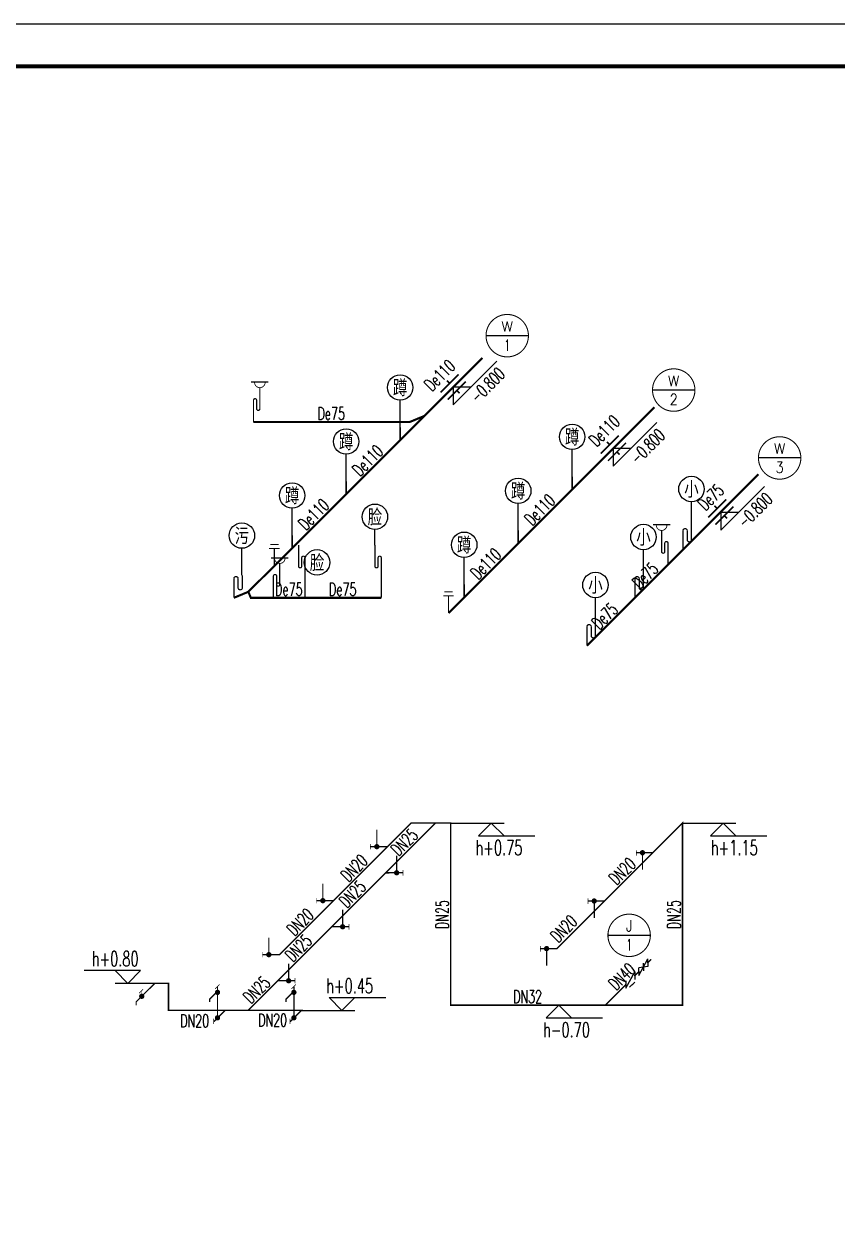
# Model space of a CAD drawing. Extents: x 14204718 to 16986381, y -1556765 to -15898.
# Drawn here: x 14940529 to 14950113, y -928352 to -914252 of the extents above; entities that cross this region are included whole.
import ezdxf
from ezdxf.enums import TextEntityAlignment as Align

# ---------------------------------------------------------------- set-up
doc = ezdxf.new("R2010")
doc.units = 0
doc.header["$LTSCALE"] = 1000
doc.header["$MEASUREMENT"] = 0
for name, color, linetype in [('DIM_污水', 3, 'Continuous'), ('DIM_消防', 3, 'Continuous'), ('EQUIP_地漏', 7, 'Continuous'), ('EQUIP_污水', 7, 'Continuous'), ('EQUIP_给水', 7, 'Continuous'), ('PIPE-污水', 2, 'Continuous'), ('PIPE-给水', 3, 'Continuous'), ('TEXT_污水', 7, 'Continuous'), ('TEXT_给水', 7, 'Continuous'), ('TK', 4, 'Continuous'), ('TWT_DIM', 3, 'Continuous'), ('TWT_ELEV', 3, 'Continuous'), ('TWT_IDEN', 3, 'Continuous'), ('TWT_TEXT', 7, 'Continuous'), ('VALVE_污水', 7, 'Continuous'), ('VALVE_给水', 7, 'Continuous')]:
    doc.layers.add(name, color=color, linetype=linetype)
doc.styles.add('_TWT_CIRCLE', font='COMPLEX', dxfattribs={"width": 1.1, "height": 3, "bigfont": 'HZTXT'})
doc.styles.add('_TWT_DIM_ELE', font='SIMPLEX', dxfattribs={"width": 0.8, "height": 3, "bigfont": 'HZTXT'})
doc.styles.add('_TWT_PIPEDN', font='SIMPLEX', dxfattribs={"width": 0.8, "height": 3, "bigfont": 'HZTXT'})
doc.styles.add('_TWT_SANITARY', font='', dxfattribs={"width": 0.8, "height": 3.5})
doc.styles.add('HZ', font='txt_____.ttf', dxfattribs={"bigfont": 'hztxt'})
doc.styles.get('_TWT_SANITARY').set_extended_font_data('SimSun')

# ---------------------------------------------------------------- blocks, each defined once
blk = doc.blocks.new('GeYuanFrame_28875727', base_point=(20.09, 4.53))
at = {"layer": 'TK'}
blk.add_lwpolyline([(20.09, 4.53), (20.09, 598.53), (861.09, 598.53), (861.09, 4.53)], close=True, dxfattribs=at)
at = {"layer": 'TK', "const_width": 1}
blk.add_lwpolyline([(45.09, 588.53), (851.09, 588.53), (851.09, 14.53), (45.09, 14.53)], close=True, dxfattribs=at)
blk = doc.blocks.new('$TWTSYS$00000092')
at = {"const_width": 30}
blk.add_lwpolyline([(0, 0), (0, 462, -0.75), (100, 462), (100, 227, 0.749772), (200, 225), (200, 531)], format="xyb", dxfattribs=at)
blk = doc.blocks.new('$TWTSYS$00000095')
at = {"color": 0, "const_width": 42}
blk.add_lwpolyline([(0, 303), (0, 0)], dxfattribs=at)
blk = doc.blocks.new('$TWTSYS$00000409')
blk.add_line((-53, 944), (347, 944))
for points, const_width in [([(25, 944, 1.067664), (275, 944)], 20), ([(0, 0), (0, 512, -1), (75, 512), (75, 312, 1), (150, 312), (150, 810)], 30)]:
    blk.add_lwpolyline(points, format="xyb", dxfattribs=dict(const_width=const_width))
at = {"style": 'HZ', "flags": 1}
for tag in ['WHAT', 'SPEC', 'UNIT']:
    blk.add_attdef(tag, (150, 810), '', height=0.001, dxfattribs=at)
blk = doc.blocks.new('$TWTSYS$00000426')
for points, const_width in [([(-125, 407), (125, 407)], 20), ([(-100, 500), (100, 500)], 20), ([(0, 407), (0, 0)], 30)]:
    blk.add_lwpolyline(points, dxfattribs=dict(const_width=const_width))
at = {"style": 'HZ', "width": 0.7, "flags": 1}
for tag in ['UNIT', 'SPEC', 'WHAT']:
    blk.add_attdef(tag, (0, 0), '', height=0.001, dxfattribs=at)
blk = doc.blocks.new('$TWTSYS$00000411')
blk.add_line((53, 944), (-347, 944))
for points, const_width in [([(-25, 944, -1.067664), (-275, 944)], 20), ([(0, 0), (0, 512, 1), (-75, 512), (-75, 312, -1), (-150, 312), (-150, 810)], 30)]:
    blk.add_lwpolyline(points, format="xyb", dxfattribs=dict(const_width=const_width))
at = {"style": 'HZ', "flags": 1}
for tag in ['UNIT', 'SPEC', 'WHAT']:
    blk.add_attdef(tag, (-150, 810), '', height=0.001, dxfattribs=at)
blk = doc.blocks.new('$VALVE$00000553')
at = {"const_width": 30}
for points in [[(0, 100), (-250, 100), (-250, 100)], [(0, 100), (0, 175)], [(0, 100), (250, 100), (250, 100)], [(-250, -100), (-250, -100), (0, -100)], [(250, -100), (250, -100), (0, -100)], [(0, -175), (0, -100)]]:
    blk.add_lwpolyline(points, dxfattribs=at)
blk = doc.blocks.new('$TWTSYS$00000091')
at = {"const_width": 30}
blk.add_lwpolyline([(0, 0), (0, 944, -1), (75, 944), (75, 744, 1), (150, 744), (150, 1244)], format="xyb", dxfattribs=at)
blk = doc.blocks.new('$TWTSYS$00000410')
blk.add_line((53, 944), (-347, 944))
for points, const_width in [([(-25, 944, -1.067664), (-275, 944)], 20), ([(0, 0), (0, 512, 1), (-75, 512), (-75, 312, -1), (-150, 312), (-150, 810)], 30)]:
    blk.add_lwpolyline(points, format="xyb", dxfattribs=dict(const_width=const_width))
at = {"style": 'HZ', "flags": 1}
for tag in ['UNIT', 'SPEC', 'WHAT']:
    blk.add_attdef(tag, (-150, 810), '', height=0.001, dxfattribs=at)
blk = doc.blocks.new('$VALVE$00000335')
for p, q in [((178, 53), (-178, -53)), ((-125, 0), (-178, -53)), ((-125, 0), (-72, 53)), ((-72, 53), (72, -53)), ((0, 0), (-53, -53)), ((0, 0), (53, 53)), ((125, 0), (72, -53)), ((125, 0), (178, 53))]:
    blk.add_line(p, q)
for p in [(-125, 0), (125, 0)]:
    blk.add_point(p)
blk = doc.blocks.new('$VALVE$00000359')
for p, q in [((177, 53), (-177, -53)), ((-177, -53), (-71, 53)), ((-30, 88), (111, 88)), ((71, -53), (177, 53))]:
    blk.add_line(p, q)
for p in [(-124, 0), (124, 0)]:
    blk.add_point(p)
blk.add_solid([(41, 88), (23, 106), (111, 88)])
blk = doc.blocks.new('$ATTACHMENT$00000125')
for points, const_width in [([(170, 0), (170, 400)], 30), ([(0, 0), (320, 0)], 30), ([(320, -65), (320, 65)], 15)]:
    blk.add_lwpolyline(points, dxfattribs=dict(const_width=const_width))
at = {"const_width": 62.5}
blk.add_lwpolyline([(139, 0, -1), (201, 0, -1)], format="xyb", close=True, dxfattribs=at)
at = {"style": 'HZ', "width": 0.7, "flags": 1}
for tag in ['UNIT', 'SPEC', 'WHAT']:
    blk.add_attdef(tag, (0, 0), '', height=0.001, dxfattribs=at)
blk = doc.blocks.new('$ATTACHMENT$00000140')
for points, const_width in [([(-69, 671), (-175, 565)], 15), ([(-118, 622), (-118, -118)], 30), ([(-143, 484), (-303, 324), (-303, 254)], 30), ([(0, 0), (-205, -205)], 30), ([(-206, -135), (-206, -259)], 15)]:
    blk.add_lwpolyline(points, dxfattribs=dict(const_width=const_width))
at = {"const_width": 62.5}
for points in [[(-87, 484, -1), (-149, 484, -1)], [(-87, -116, -1), (-149, -116, -1)]]:
    blk.add_lwpolyline(points, format="xyb", close=True, dxfattribs=at)
at = {"style": 'HZ', "width": 0.7, "flags": 1}
for tag in ['UNIT', 'SPEC', 'WHAT']:
    blk.add_attdef(tag, (0, 0), '', height=0.001, dxfattribs=at)
blk = doc.blocks.new('$TWTSYS$00000037')
for points, const_width in [([(0, 0), (-318, -318), (-318, -398)], 30), ([(-250, -115), (-154, -19)], 15), ([(-192, -168), (-192, -57)], 10)]:
    blk.add_lwpolyline(points, dxfattribs=dict(const_width=const_width))
at = {"const_width": 62.5}
blk.add_lwpolyline([(-217, -186, 1), (-155, -186, 1)], format="xyb", close=True, dxfattribs=at)
at = {"style": 'HZ', "width": 0.7, "flags": 1}
for tag in ['UNIT', 'WHAT', 'SPEC']:
    blk.add_attdef(tag, (0, 0), '', height=0.001, dxfattribs=at)
blk = doc.blocks.new('$ATTACHMENT$00000128')
for points, const_width in [([(0, 0), (-300, 0)], 30), ([(-298, 60), (-298, -70)], 15), ([(-150, 0), (-150, -400)], 30)]:
    blk.add_lwpolyline(points, dxfattribs=dict(const_width=const_width))
at = {"const_width": 62.5}
blk.add_lwpolyline([(-119, 0, -1), (-181, 0, -1)], format="xyb", close=True, dxfattribs=at)
at = {"style": 'HZ', "width": 0.7, "flags": 1}
for tag in ['UNIT', 'SPEC', 'WHAT']:
    blk.add_attdef(tag, (0, 0), '', height=0.001, dxfattribs=at)

msp = doc.modelspace()

# ---------------------------------------------------------------- hatches: boundary and pattern name
at = {"layer": 'PIPE-污水', "linetype": 'Continuous'}
for points in [[(14945075.5, -918944.8), (14945080.2, -918956.4), (14945077.9, -918957.3)], [(14945075.5, -918944.8), (14945075.5, -918957.3), (14945077.9, -918957.3)], [(14943203.3, -921017), (14943191.8, -921021.8), (14943194.9, -921029.5)], [(14943203.3, -921017), (14943203.3, -921029.5), (14943194.9, -921029.5)]]:
    msp.add_hatch(color=256, dxfattribs=at).paths.add_polyline_path(points)
at = {"layer": 'PIPE-给水', "linetype": 'Continuous'}
for points in [[(14945092.6, -923671.9), (14945086.4, -923665.7), (14945089, -923663.1)], [(14945092.6, -923671.9), (14945092.6, -923663.1), (14945089, -923663.1)], [(14945559.3, -923671.9), (14945568, -923671.9), (14945568, -923663.1)], [(14945559.3, -923671.9), (14945559.3, -923663.1), (14945568, -923663.1)], [(14948291.1, -923671.9), (14948284.9, -923665.7), (14948299.8, -923650.8)], [(14948291.1, -923671.9), (14948299.8, -923671.9), (14948299.8, -923650.8)], [(14943540.7, -925223.8), (14943546.9, -925230), (14943544.3, -925232.5)], [(14943540.7, -925223.8), (14943540.7, -925232.5), (14943544.3, -925232.5)], [(14946810.5, -925152.4), (14946816.7, -925158.6), (14946814.1, -925161.2)], [(14946810.5, -925152.4), (14946810.5, -925161.2), (14946814.1, -925161.2)], [(14942070.3, -925561.8), (14942064.1, -925555.6), (14942066.7, -925553)], [(14942070.3, -925561.8), (14942070.3, -925553), (14942066.7, -925553)], [(14942232.7, -925561.8), (14942241.5, -925561.8), (14942241.5, -925553)], [(14942232.7, -925561.8), (14942232.7, -925553), (14942241.5, -925553)], [(14945559.3, -925818.9), (14945559.3, -925827.6), (14945550.5, -925827.6)], [(14945559.3, -925818.9), (14945550.5, -925818.9), (14945550.5, -925827.6)], [(14948291.1, -925818.9), (14948291.1, -925827.6), (14948299.8, -925827.6)], [(14948291.1, -925818.9), (14948299.8, -925818.9), (14948299.8, -925827.6)], [(14942232.7, -925880.5), (14942232.7, -925889.3), (14942224, -925889.3)], [(14942232.7, -925880.5), (14942224, -925880.5), (14942224, -925889.3)], [(14943799.5, -925880.5), (14943799.5, -925871.8), (14943820.6, -925871.8)], [(14943799.5, -925880.5), (14943805.6, -925886.7), (14943820.6, -925871.8)]]:
    msp.add_hatch(color=256, dxfattribs=at).paths.add_polyline_path(points)

# ---------------------------------------------------------------- linework, layer by layer
at = {"layer": 'DIM_污水'}
for p, q in [((14945589, -918743.5), (14946103.9, -918228.5)), ((14945572.5, -918547.8), (14945695, -918425.3)), ((14945589, -918531.3), (14945589, -918743.5)), ((14945589, -918531.3), (14945801.1, -918531.3)), ((14947475.2, -919466.4), (14947990.2, -918951.4)), ((14947458.8, -919270.7), (14947581.3, -919148.2)), ((14947475.2, -919254.3), (14947475.2, -919466.4)), ((14947475.2, -919254.3), (14947687.4, -919254.3)), ((14948742.1, -920218.2), (14949257.1, -919703.3)), ((14948725.6, -920022.6), (14948848.1, -919900)), ((14948742.1, -920006.1), (14948742.1, -920218.2)), ((14948742.1, -920006.1), (14948954.2, -920006.1))]:
    msp.add_line(p, q, dxfattribs=at)
at = {"layer": 'DIM_消防'}
for p, q in [((14946475.3, -917927), (14945975.3, -917927)), ((14948437.6, -918568.1), (14947937.6, -918568.1)), ((14949686.1, -919368.3), (14949186.1, -919368.3)), ((14947912.2, -924995.9), (14947412.2, -924995.9))]:
    msp.add_line(p, q, dxfattribs=at)
at = {"layer": 'DIM_消防', "const_width": 12.5}
for points in [[(14946475.3, -917927, 1), (14945975.3, -917927, 1)], [(14948437.6, -918568.1, 1), (14947937.6, -918568.1, 1)], [(14949686.1, -919368.3, 1), (14949186.1, -919368.3, 1)], [(14947912.2, -924995.9, 1), (14947412.2, -924995.9, 1)]]:
    msp.add_lwpolyline(points, format="xyb", close=True, dxfattribs=at)
at = {"layer": 'PIPE-污水', "linetype": 'Continuous', "ltscale": 0.25, "const_width": 25}
for points in [[(14945246.2, -918874.1), (14945931.7, -918188.6)], [(14946990.9, -919738.7), (14947959.6, -918769.9)], [(14944963, -919157.3), (14945246.2, -918874.1)], [(14945075.5, -918944.8), (14945246.2, -918874.1)], [(14945075.5, -918944.8), (14943234.5, -918944.8)], [(14944326.6, -919793.7), (14944963, -919157.3)], [(14948296.6, -920451.6), (14949187.6, -919560.6)], [(14946354.5, -920375), (14946990.9, -919738.7)], [(14943690.2, -920430.1), (14944326.6, -919793.7)], [(14943481.7, -920638.6), (14943690.2, -920430.1)], [(14945718.1, -921011.4), (14946354.5, -920375)], [(14948119.7, -920628.5), (14948296.6, -920451.6)], [(14947730.9, -921017.3), (14948119.7, -920628.5)], [(14943174, -920946.3), (14943481.7, -920638.6)], [(14943003.3, -921017), (14943174, -920946.3)], [(14943203.3, -921017), (14943174, -920946.3)], [(14943469.6, -921017), (14943203.3, -921017)], [(14943469.6, -921017), (14943840.5, -921017)], [(14943840.5, -921017), (14944740.5, -921017)], [(14945718.1, -921011.4), (14945532.7, -921196.9)], [(14947165.2, -921583), (14947730.9, -921017.3)]]:
    msp.add_lwpolyline(points, dxfattribs=at)
at = {"layer": 'PIPE-给水', "linetype": 'Continuous', "ltscale": 0.25, "const_width": 17.5}
for points in [[(14945379.7, -923671.9), (14944793.3, -924258.3)], [(14945092.6, -923671.9), (14944813.5, -923951)], [(14945379.7, -923671.9), (14945092.6, -923671.9)], [(14945559.3, -923671.9), (14945379.7, -923671.9)], [(14945559.3, -925818.9), (14945559.3, -923671.9)], [(14948291.1, -923671.9), (14947940.6, -924022.3)], [(14948291.1, -925818.9), (14948291.1, -923671.9)], [(14944813.5, -923951), (14944177.1, -924587.4)], [(14944813.5, -923951), (14944773.4, -923951)], [(14947940.6, -924022.3), (14947372.1, -924590.9)], [(14947940.6, -924022.3), (14947894.3, -924022.3)], [(14944793.3, -924258.3), (14944156.9, -924894.7)], [(14944793.3, -924258.3), (14944836.6, -924258.3)], [(14944177.1, -924587.4), (14943540.7, -925223.8)], [(14944177.1, -924587.4), (14944137, -924587.4)], [(14947372.1, -924590.9), (14946810.5, -925152.4)], [(14947372.1, -924590.9), (14947325.7, -924590.9)], [(14944156.9, -924894.7), (14943520.5, -925531)], [(14944156.9, -924894.7), (14944200.2, -924894.7)], [(14943540.7, -925223.8), (14943500.6, -925223.8)], [(14946810.5, -925152.4), (14946764.2, -925152.4)], [(14947921.3, -925279), (14947883.6, -925316.7)], [(14943520.5, -925531), (14943171, -925880.5)], [(14943520.5, -925531), (14943563.8, -925531)], [(14947777.6, -925422.7), (14947729.8, -925470.5)], [(14942070.3, -925561.8), (14942010.6, -925621.5)], [(14942232.7, -925561.8), (14942070.3, -925561.8)], [(14942232.7, -925880.5), (14942232.7, -925561.8)], [(14947624.8, -925575.5), (14947381.4, -925818.9)], [(14947381.4, -925818.9), (14945559.3, -925818.9)], [(14947381.4, -925818.9), (14948291.1, -925818.9)], [(14942899.5, -925880.5), (14942232.7, -925880.5)], [(14942899.5, -925880.5), (14942869.6, -925910.4)], [(14943171, -925880.5), (14942899.5, -925880.5)], [(14943799.5, -925880.5), (14943171, -925880.5)], [(14943799.5, -925880.5), (14943769.6, -925910.4)]]:
    msp.add_lwpolyline(points, dxfattribs=at)
at = {"layer": 'TWT_DIM'}
for p, q in [((14944963, -919005.9), (14944963, -918688)), ((14944326.6, -919642.3), (14944326.6, -919324.4)), ((14946990.9, -919587.2), (14946990.9, -919269.3)), ((14946354.5, -920223.6), (14946354.5, -919905.7)), ((14948396.6, -920186), (14948396.6, -919884.6)), ((14943690.2, -920278.7), (14943690.2, -919960.7)), ((14944665.5, -920395.1, 0), (14944665.5, -920211.4)), ((14943097.5, -920751.4, 0), (14943097.5, -920433.4, 0)), ((14947830.9, -920751.7), (14947830.9, -920450.3)), ((14945718.1, -920860), (14945718.1, -920542.1)), ((14947265.2, -921317.3), (14947265.2, -921016))]:
    msp.add_line(p, q, dxfattribs=at)
at = {"layer": 'TWT_ELEV'}
for p, q in [((14945559.3, -923671.9), (14946187.3, -923671.9)), ((14946037.3, -923671.9), (14945887.3, -923821.9)), ((14946037.3, -923671.9), (14946187.3, -923821.9)), ((14948291.1, -923671.9), (14948919.1, -923671.9)), ((14948769.1, -923671.9), (14948619.1, -923821.9)), ((14948769.1, -923671.9), (14948919.1, -923821.9)), ((14945887.3, -923821.9), (14946552.5, -923821.9)), ((14948619.1, -923821.9), (14949284.3, -923821.9)), ((14941904.7, -925411.8), (14941239.5, -925411.8)), ((14941754.7, -925561.8), (14941604.7, -925411.8)), ((14941754.7, -925561.8), (14941904.7, -925411.8)), ((14942232.7, -925561.8), (14941604.7, -925561.8)), ((14944277.5, -925880.5), (14944127.5, -925730.5)), ((14944127.5, -925730.5), (14944792.7, -925730.5)), ((14944277.5, -925880.5), (14944427.5, -925730.5)), ((14946833.5, -925818.9), (14946683.5, -925968.9)), ((14946833.5, -925818.9), (14946983.5, -925968.9)), ((14946833.5, -925818.9), (14946983.5, -925818.9)), ((14943799.5, -925880.5), (14944427.5, -925880.5)), ((14946683.5, -925968.9), (14947348.7, -925968.9))]:
    msp.add_line(p, q, dxfattribs=at)
at = {"layer": 'TWT_IDEN'}
for centre in [(14944963, -918538), (14944326.6, -919174.4), (14946990.9, -919119.3), (14946354.5, -919755.7), (14948396.6, -919734.6), (14943690.2, -919810.7), (14944665.5, -920061.4), (14943097.5, -920283.4), (14947830.9, -920300.3), (14945718.1, -920392.1), (14943983.3, -920599.5), (14947265.2, -920866)]:
    msp.add_circle(centre, 150, dxfattribs=at)

# ---------------------------------------------------------------- block references
at = {"xscale": 50, "yscale": 50, "zscale": 50}
msp.add_blockref('GeYuanFrame_28875727', (14926666.4, -943952), dxfattribs=at)
at = {"layer": 'EQUIP_地漏', "xscale": 0.5, "yscale": 0.5, "zscale": 0.5}
for name, p in [('$TWTSYS$00000409', (14943234.5, -918944.8)), ('$TWTSYS$00000411', (14948119.7, -920628.5))]:
    msp.add_blockref(name, p, dxfattribs=at)
at = {"layer": 'EQUIP_地漏', "xscale": 0.5, "yscale": -0.5, "zscale": 0.5, "rotation": 180}
msp.add_blockref('$TWTSYS$00000410', (14943469.6, -921017), dxfattribs=at)
at = {"layer": 'EQUIP_污水', "xscale": 0.5, "yscale": 0.5, "zscale": 0.5}
for name, p in [('$TWTSYS$00000095', (14944963, -919157.3)), ('$TWTSYS$00000095', (14946990.9, -919738.7)), ('$TWTSYS$00000095', (14944326.6, -919793.7)), ('$TWTSYS$00000092', (14948296.6, -920451.6)), ('$TWTSYS$00000095', (14943690.2, -920430.1)), ('$TWTSYS$00000095', (14946354.5, -920375)), ('$TWTSYS$00000426', (14943481.7, -920638.6)), ('$TWTSYS$00000092', (14943003.3, -921017)), ('$TWTSYS$00000092', (14947730.9, -921017.3)), ('$TWTSYS$00000095', (14945718.1, -921011.4)), ('$TWTSYS$00000426', (14945532.7, -921196.9)), ('$TWTSYS$00000092', (14947165.2, -921583))]:
    msp.add_blockref(name, p, dxfattribs=at)
at = {"layer": 'EQUIP_污水', "xscale": 0.5, "yscale": -0.5, "zscale": 0.5, "rotation": 180}
for p in [(14943840.5, -921017), (14944740.5, -921017)]:
    msp.add_blockref('$TWTSYS$00000091', p, dxfattribs=at)
at = {"layer": 'EQUIP_给水', "xscale": 0.5, "yscale": -0.5, "zscale": 0.5, "rotation": 180}
for p in [(14944773.4, -923951), (14944137, -924587.4), (14943500.6, -925223.8)]:
    msp.add_blockref('$ATTACHMENT$00000125', p, dxfattribs=at)
at = {"layer": 'EQUIP_给水', "xscale": 0.5, "yscale": 0.5, "zscale": 0.5}
for name, p in [('$ATTACHMENT$00000128', (14947894.3, -924022.3)), ('$ATTACHMENT$00000125', (14944836.6, -924258.3)), ('$ATTACHMENT$00000128', (14947325.7, -924590.9)), ('$ATTACHMENT$00000125', (14944200.2, -924894.7)), ('$ATTACHMENT$00000128', (14946764.2, -925152.4)), ('$ATTACHMENT$00000125', (14943563.8, -925531.1)), ('$TWTSYS$00000037', (14942010.6, -925621.5)), ('$ATTACHMENT$00000140', (14942869.6, -925910.4)), ('$ATTACHMENT$00000140', (14943769.6, -925910.4))]:
    msp.add_blockref(name, p, dxfattribs=at)
at = {"layer": 'VALVE_污水', "xscale": 0.6, "yscale": 0.6, "zscale": 0.6}
for p, rotation in [((14945589, -918531.3), 45.00000000098024), ((14947475.2, -919254.3), 45.00000000103967), ((14948742.1, -920006.1), 45.00000000094517)]:
    msp.add_blockref('$VALVE$00000553', p, dxfattribs=dict(at, rotation=rotation))
at = {"layer": 'VALVE_给水', "xscale": 0.6, "yscale": 0.6, "zscale": 0.6, "rotation": 225.0000000000649}
for name, p in [('$VALVE$00000335', (14947830.6, -925369.7)), ('$VALVE$00000359', (14947677.3, -925523))]:
    msp.add_blockref(name, p, dxfattribs=at)

# ---------------------------------------------------------------- texts
at = {"layer": 'DIM_消防', "color": 7, "style": '_TWT_CIRCLE'}
for s, height, p, p2 in [('W', 120.8, (14946155.7, -917879.3), (14946294.9, -917879.3)), ('1', 133.3, (14946193.9, -918106.2), (14946256.7, -918106.2)), ('W', 120.8, (14948118, -918520.3), (14948257.2, -918520.3)), ('2', 129.4, (14948140.2, -918743.9), (14948235, -918743.9)), ('W', 120.8, (14949366.5, -919320.6), (14949505.7, -919320.6)), ('3', 129.4, (14949388.7, -919544.1), (14949483.6, -919544.1)), ('J', 131.9, (14947624.2, -924949.8), (14947700.2, -924949.8)), ('1', 133.3, (14947630.8, -925175.1), (14947693.6, -925175.1))]:
    msp.add_text(s, height=height, dxfattribs=at).set_placement(p, p2, align=Align.FIT)
at = {"layer": 'TEXT_污水', "linetype": 'Continuous', "style": '_TWT_PIPEDN', "width": 0.64}
for s, p in [('De110', (14945338.5, -918590.9)), ('De110', (14947278.8, -919245.2)), ('De110', (14944489.7, -919595.2)), ('De75', (14948563.1, -919999.2)), ('De110', (14943853.3, -920231.6)), ('De110', (14946517.6, -920176.6)), ('De110', (14945881.2, -920812.9)), ('De75', (14947789.6, -920923.2)), ('De75', (14947312.4, -921400.4))]:
    msp.add_text(s, height=150, rotation=45, dxfattribs=at).set_placement(p)
for p in [(14943988.1, -918919.8), (14943488.2, -920992), (14944123.6, -920992)]:
    msp.add_text('De75', height=150, dxfattribs=at).set_placement(p)
at = {"layer": 'TEXT_给水', "linetype": 'Continuous', "style": '_TWT_PIPEDN', "width": 0.64}
for s, rotation, p in [('DN25', 45, (14944944.4, -924071.9)), ('DN20', 45, (14944353.2, -924376)), ('DN20', 45, (14947514.2, -924413.4)), ('DN25', 45, (14944333, -924683.2)), ('DN20', 45, (14943716.8, -925012.4)), ('DN25', 90, (14945534.3, -924921.4)), ('DN25', 90, (14948266.1, -924921.4)), ('DN20', 45, (14946824.1, -925091.2)), ('DN25', 45, (14943696.6, -925319.6)), ('DN40', 45, (14947509.2, -925655.7)), ('DN25', 45, (14943203.7, -925812.6))]:
    msp.add_text(s, height=150, rotation=rotation, dxfattribs=at).set_placement(p)
for s, p in [('DN32', (14946294.3, -925793.9)), ('DN20', (14942369.8, -926078.9)), ('DN20', (14943288.7, -926071.7))]:
    msp.add_text(s, height=150, dxfattribs=at).set_placement(p)
at = {"layer": 'TWT_TEXT', "style": '_TWT_DIM_ELE', "width": 0.64}
for p in [(14945875.6, -918732.6), (14947761.9, -919455.5), (14949028.8, -920207.3)]:
    msp.add_text('-0.800', height=150, rotation=45, dxfattribs=at).set_placement(p)
at = {"layer": 'TWT_TEXT', "style": '_TWT_SANITARY', "width": 0.878906}
for s, p, p2 in [('蹲', (14944878.1, -918622.8), (14945047.8, -918622.8)), ('蹲', (14944241.7, -919259.2), (14944411.4, -919259.2)), ('蹲', (14946906, -919204.2), (14947075.7, -919204.2)), ('小', (14948311.8, -919819.4), (14948481.5, -919819.4)), ('蹲', (14943605.3, -919895.6), (14943775.1, -919895.6)), ('蹲', (14946269.6, -919840.6), (14946439.3, -919840.6)), ('脸', (14944580.6, -920146.3), (14944750.3, -920146.3)), ('污', (14943012.7, -920368.3), (14943182.4, -920368.3)), ('蹲', (14945633.2, -920476.9), (14945802.9, -920476.9)), ('小', (14947746.1, -920385.1), (14947915.8, -920385.1)), ('脸', (14943898.5, -920684.3), (14944068.2, -920684.3)), ('小', (14947180.4, -920950.8), (14947350.1, -920950.8))]:
    msp.add_text(s, height=169.7, dxfattribs=at).set_placement(p, p2, align=Align.FIT)
at = {"layer": 'TWT_TEXT', "style": '_TWT_DIM_ELE', "width": 0.64}
for s, p in [('h+0.75', (14945852.1, -924049.4)), ('h+1.15', (14948626.5, -924049.4)), ('h+0.80', (14941328.6, -925359.3)), ('h+0.45', (14944092.2, -925678)), ('h-0.70', (14946648.3, -926196.4))]:
    msp.add_text(s, height=175, dxfattribs=at).set_placement(p)

doc.saveas('drawing.dxf')
